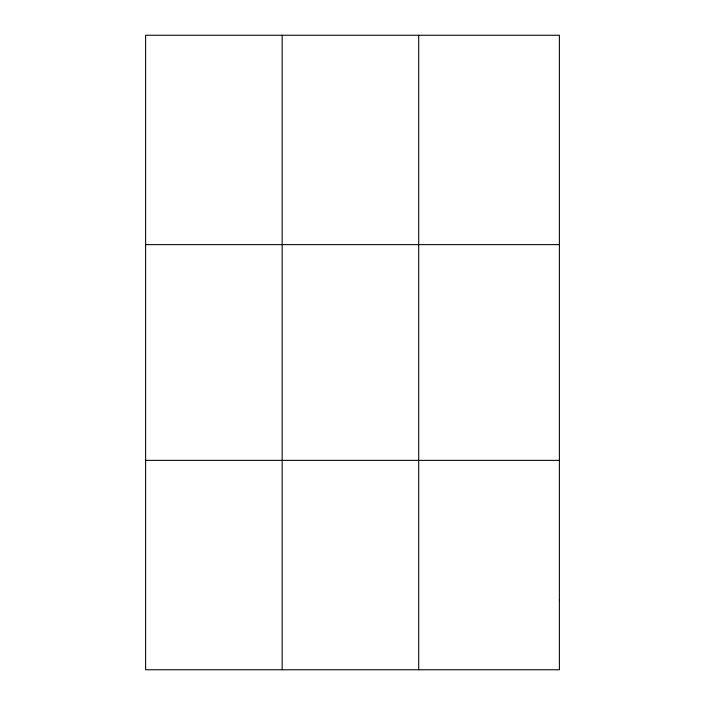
<?xml version="1.0" encoding="UTF-8"?>
<svg xmlns="http://www.w3.org/2000/svg" width="705" height="705" viewBox="0 0 705 705"><rect width="100%" height="100%" fill="white"/><g stroke="black" fill="none" stroke-linecap="round" stroke-linejoin="round"><path stroke-width="1.06" d="M282.159 35.25L282.159 669.75M418.708 35.25L418.708 669.75M145.609 244.635L559.391 244.635M145.609 460.365L559.391 460.365M559.391 599.955L559.391 669.75L145.609 669.75L145.609 35.25L559.391 35.25L559.391 599.955"/></g></svg>
